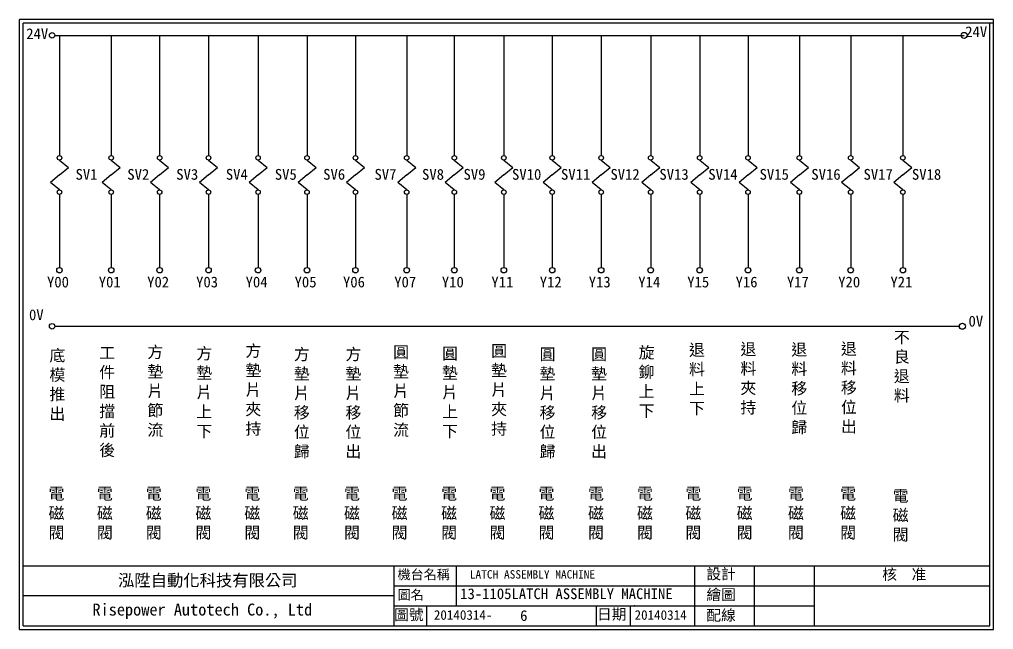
# Model space of a CAD drawing. Extents: x 134 to 2648, y -627 to 3.
# Drawn here: x 1961.3 to 2287, y -399.2 to -195.2 of the extents above; entities that cross this region are included whole.
import ezdxf

# ---------------------------------------------------------------- set-up
doc = ezdxf.new("R2010")
doc.units = 0
doc.layers.get('0').update_dxf_attribs({"linetype": 'CONTINUOUS'})
for name, color, linetype in [('圖框層', 7, 'CONTINUOUS'), ('文字層', 4, 'CONTINUOUS'), ('標尺寸層', 3, 'CONTINUOUS')]:
    doc.layers.add(name, color=color, linetype=linetype)
doc.styles.add('CNS', font='romanc.shx', dxfattribs={"bigfont": 'chineset.shx'})
doc.styles.add('STSL', font='kaiu.ttf')

# ---------------------------------------------------------------- blocks, each defined once
blk = doc.blocks.new('門把組立機圖框')
at = {"layer": '圖框層', "color": 7}
for p, q in [((325.62, 0), (0, 0)), ((0, -203.97), (0, 0)), ((325.62, -203.97), (325.62, 0)), ((325.62, -1.25), (1.25, -1.25)), ((1.25, -202.72), (1.25, -1.25)), ((324.37, -202.72), (324.37, -1.25)), ((1.25, -182.72), (111.73, -182.72)), ((111.73, -182.72), (324.37, -182.72)), ((125.28, -202.72), (125.28, -182.72)), ((225.75, -202.72), (225.75, -182.72)), ((245.75, -202.72), (245.75, -182.72)), ((265.75, -202.72), (265.75, -182.72)), ((125.28, -189.39), (324.37, -189.39)), ((125.28, -196.05), (265.75, -196.05)), ((136.15, -202.72), (136.15, -195.97)), ((0, -203.97), (325.62, -203.97)), ((1.25, -202.72), (324.37, -202.72))]:
    blk.add_line(p, q, dxfattribs=at)
at = {"layer": '圖框層', "color": 4}
blk.add_point((205.54, -196.05), dxfattribs=at)
at = {"layer": '標尺寸層', "color": 7}
for p, q in [((146.05, -196.05), (146.05, -182.72)), ((125.28, -192.72), (1.25, -192.72)), ((192.94, -202.72), (192.94, -196.05)), ((204.21, -202.72), (204.21, -196.05))]:
    blk.add_line(p, q, dxfattribs=at)
at = {"insert": (147.33, -190.21), "char_height": 3.6, "width": 80.5001, "attachment_point": 1, "style": 'CNS'}
blk.add_mtext('{\\fDFKai-SB|b0|i0|c136|p65;\\C4;13-1105LATCH ASSEMBLY MACHINE}', dxfattribs=at)
at = {"layer": '圖框層', "color": 4, "style": 'STSL'}
for s, height, p in [('泓陞自動化科技有限公司', 4, (32.94, -189.53)), ('LATCH ASSEMBLY MACHINE', 2.8, (150.53, -186.93)), ('設計', 3.6, (229.63, -187.18)), ('核  准', 3.6, (288.42, -187.32)), ('繪圖', 3.6, (229.63, -194.09)), ('Risepower Autotech Co., Ltd', 4, (24.38, -199.3)), ('圖號', 3.6, (125.28, -200.81)), ('20140314-', 3.2, (138.52, -200.71)), ('日期', 3.6, (193.07, -200.64)), ('配線', 3.6, (229.63, -201))]:
    blk.add_text(s, height=height, dxfattribs=at).set_placement(p)
at = {"layer": '文字層', "color": 4, "style": 'STSL'}
for s, p in [('機台名稱', (126.4, -187.16)), ('圖名', (126.4, -193.96)), ('20140314', (205.62, -200.72))]:
    blk.add_text(s, height=3.2, dxfattribs=at).set_placement(p)

msp = doc.modelspace()

# ---------------------------------------------------------------- linework, layer by layer
for centre in [(2277.13, -200.5), (2276.54, -297.76)]:
    msp.add_circle(centre, 1)
at = {"layer": '標尺寸層', "color": 7}
for p, q in [((1973.17, -200.5), (2277.13, -200.5)), ((1974.7, -200.5), (1974.7, -240.69)), ((1992, -200.5), (1992, -240.69)), ((2008.18, -200.5), (2008.18, -240.69)), ((2024.54, -200.5), (2024.54, -240.69)), ((2041.1, -200.5), (2041.1, -240.69)), ((2057.47, -200.5), (2057.47, -240.69)), ((2073.65, -200.5), (2073.65, -240.69)), ((2090.79, -200.5), (2090.79, -240.69)), ((2106.7, -200.5), (2106.7, -240.69)), ((2123.26, -200.5), (2123.26, -240.69)), ((2139.43, -200.5), (2139.43, -240.69)), ((2155.8, -200.5), (2155.8, -240.69)), ((2172.36, -200.5), (2172.36, -240.69)), ((2188.73, -200.5), (2188.73, -240.69)), ((2204.9, -200.5), (2204.9, -240.69)), ((2222.04, -200.5), (2222.04, -240.69)), ((2239.2, -200.5), (2239.2, -240.69)), ((2256.66, -200.5), (2256.66, -240.69)), ((1974.7, -242.19), (1977.7, -244.68)), ((1992, -242.19), (1995, -244.68)), ((2008.18, -242.19), (2011.18, -244.68)), ((2024.54, -242.19), (2027.55, -244.68)), ((2041.1, -242.19), (2044.11, -244.68)), ((2057.47, -242.19), (2060.48, -244.68)), ((2073.65, -242.19), (2076.65, -244.68)), ((2090.79, -242.19), (2093.79, -244.68)), ((2106.7, -242.19), (2109.7, -244.68)), ((2123.26, -242.19), (2126.26, -244.68)), ((2139.43, -242.19), (2142.44, -244.68)), ((2155.8, -242.19), (2158.8, -244.68)), ((2172.36, -242.19), (2175.36, -244.68)), ((2188.73, -242.19), (2191.73, -244.68)), ((2204.9, -242.19), (2207.91, -244.68)), ((2222.04, -242.19), (2225.05, -244.68)), ((2239.2, -242.19), (2242.2, -244.68)), ((2256.66, -242.19), (2259.66, -244.68)), ((1974.7, -247.17), (1971.69, -249.66)), ((1974.7, -247.17), (1977.7, -244.68)), ((1992, -247.17), (1989, -249.66)), ((1992, -247.17), (1995, -244.68)), ((2008.18, -247.17), (2005.17, -249.66)), ((2008.18, -247.17), (2011.18, -244.68)), ((2024.54, -247.17), (2021.54, -249.66)), ((2024.54, -247.17), (2027.55, -244.68)), ((2041.1, -247.17), (2038.1, -249.66)), ((2041.1, -247.17), (2044.11, -244.68)), ((2057.47, -247.17), (2054.47, -249.66)), ((2057.47, -247.17), (2060.48, -244.68)), ((2073.65, -247.17), (2070.64, -249.66)), ((2073.65, -247.17), (2076.65, -244.68)), ((2090.79, -247.17), (2087.78, -249.66)), ((2090.79, -247.17), (2093.79, -244.68)), ((2106.7, -247.17), (2103.69, -249.66)), ((2106.7, -247.17), (2109.7, -244.68)), ((2123.26, -247.17), (2120.25, -249.66)), ((2123.26, -247.17), (2126.26, -244.68)), ((2139.43, -247.17), (2136.43, -249.66)), ((2139.43, -247.17), (2142.44, -244.68)), ((2155.8, -247.17), (2152.8, -249.66)), ((2155.8, -247.17), (2158.8, -244.68)), ((2172.36, -247.17), (2169.36, -249.66)), ((2172.36, -247.17), (2175.36, -244.68)), ((2188.73, -247.17), (2185.73, -249.66)), ((2188.73, -247.17), (2191.73, -244.68)), ((2204.9, -247.17), (2201.9, -249.66)), ((2204.9, -247.17), (2207.91, -244.68)), ((2222.04, -247.17), (2219.04, -249.66)), ((2222.04, -247.17), (2225.05, -244.68)), ((2239.2, -247.17), (2236.19, -249.66)), ((2239.2, -247.17), (2242.2, -244.68)), ((2256.66, -247.17), (2253.65, -249.66)), ((2256.66, -247.17), (2259.66, -244.68)), ((1974.7, -252.15), (1971.69, -249.66)), ((1992, -252.15), (1989, -249.66)), ((2008.18, -252.15), (2005.17, -249.66)), ((2024.54, -252.15), (2021.54, -249.66)), ((2041.1, -252.15), (2038.1, -249.66)), ((2057.47, -252.15), (2054.47, -249.66)), ((2073.65, -252.15), (2070.64, -249.66)), ((2090.79, -252.15), (2087.78, -249.66)), ((2106.7, -252.15), (2103.69, -249.66)), ((2123.26, -252.15), (2120.25, -249.66)), ((2139.43, -252.15), (2136.43, -249.66)), ((2155.8, -252.15), (2152.8, -249.66)), ((2172.36, -252.15), (2169.36, -249.66)), ((2188.73, -252.15), (2185.73, -249.66)), ((2204.9, -252.15), (2201.9, -249.66)), ((2222.04, -252.15), (2219.04, -249.66)), ((2239.2, -252.15), (2236.19, -249.66)), ((2256.66, -252.15), (2253.65, -249.66)), ((1974.7, -253.65), (1974.7, -278.1)), ((1992, -253.65), (1992, -278.1)), ((2008.18, -253.65), (2008.18, -278.1)), ((2024.54, -253.65), (2024.54, -278.1)), ((2041.1, -253.65), (2041.1, -278.1)), ((2057.47, -253.65), (2057.47, -278.1)), ((2073.65, -253.65), (2073.65, -278.1)), ((2090.79, -253.65), (2090.79, -278.1)), ((2106.7, -253.65), (2106.7, -278.1)), ((2123.26, -253.65), (2123.26, -278.1)), ((2139.43, -253.65), (2139.43, -278.1)), ((2155.8, -253.65), (2155.8, -278.1)), ((2172.36, -253.65), (2172.36, -278.1)), ((2188.73, -253.65), (2188.73, -278.1)), ((2204.9, -253.65), (2204.9, -278.1)), ((2222.04, -253.65), (2222.04, -278.1)), ((2239.2, -253.65), (2239.2, -278.1)), ((2256.66, -253.65), (2256.66, -278.1)), ((1973.38, -297.76), (2275.54, -297.76))]:
    msp.add_line(p, q, dxfattribs=at)
for centre, radius in [((1972.25, -200.5), 0.92), ((1974.7, -241.44), 0.751), ((1992, -241.44), 0.751), ((2008.18, -241.44), 0.751), ((2024.54, -241.44), 0.751), ((2041.1, -241.44), 0.751), ((2057.47, -241.44), 0.751), ((2073.65, -241.44), 0.751), ((2090.79, -241.44), 0.751), ((2106.7, -241.44), 0.751), ((2123.26, -241.44), 0.751), ((2139.43, -241.44), 0.751), ((2155.8, -241.44), 0.751), ((2172.36, -241.44), 0.751), ((2188.73, -241.44), 0.751), ((2204.9, -241.44), 0.751), ((2222.04, -241.44), 0.751), ((2239.2, -241.44), 0.751), ((2256.66, -241.44), 0.751), ((1974.7, -252.9), 0.751), ((1992, -252.9), 0.751), ((2008.18, -252.9), 0.751), ((2024.54, -252.9), 0.751), ((2041.1, -252.9), 0.751), ((2057.47, -252.9), 0.751), ((2073.65, -252.9), 0.751), ((2090.79, -252.9), 0.751), ((2106.7, -252.9), 0.751), ((2123.26, -252.9), 0.751), ((2139.43, -252.9), 0.751), ((2155.8, -252.9), 0.751), ((2172.36, -252.9), 0.751), ((2188.73, -252.9), 0.751), ((2204.9, -252.9), 0.751), ((2222.04, -252.9), 0.751), ((2239.2, -252.9), 0.751), ((2256.66, -252.9), 0.751), ((1974.7, -279.02), 0.92), ((1992, -279.02), 0.92), ((2008.18, -279.02), 0.92), ((2024.54, -279.02), 0.92), ((2041.1, -279.02), 0.92), ((2057.47, -279.02), 0.92), ((2073.65, -279.02), 0.92), ((2090.79, -279.02), 0.92), ((2106.7, -279.02), 0.92), ((2123.26, -279.02), 0.92), ((2139.43, -279.02), 0.92), ((2155.8, -279.02), 0.92), ((2172.36, -279.02), 0.92), ((2188.73, -279.02), 0.92), ((2204.9, -279.02), 0.92), ((2222.04, -279.02), 0.92), ((2239.2, -279.02), 0.92), ((2256.66, -279.02), 0.92), ((1972.25, -297.76), 0.92)]:
    msp.add_circle(centre, radius, dxfattribs=at)

# ---------------------------------------------------------------- block references
at = {"color": 7}
msp.add_blockref('門把組立機圖框', (1961.34, -195.18), dxfattribs=at)

# ---------------------------------------------------------------- texts
at = {"insert": (2128.71, -392.69), "char_height": 3.6, "width": 7.3862, "attachment_point": 1, "style": 'CNS'}
msp.add_mtext('{\\fDFKai-SB|b0|i0|c136|p65;\\C4;6}', dxfattribs=at)
at = {"layer": '圖框層', "color": 4, "style": 'STSL'}
for s, p in [('24V', (1963.59, -201.75)), ('24V', (2277.5, -201.09)), ('SV1', (1980.08, -248.77)), ('SV2', (1997.39, -248.77)), ('SV3', (2013.75, -248.77)), ('SV4', (2030.32, -248.77)), ('SV5', (2046.68, -248.77)), ('SV6', (2062.86, -248.77)), ('SV7', (2080, -248.77)), ('SV8', (2095.91, -248.77)), ('SV9', (2109.77, -248.77)), ('SV10', (2125.99, -248.77)), ('SV11', (2142.36, -248.77)), ('SV12', (2158.88, -248.77)), ('SV13', (2175.25, -248.77)), ('SV14', (2191.61, -248.77)), ('SV15', (2208.75, -248.77)), ('SV16', (2226.05, -248.77)), ('SV17', (2243.5, -248.77)), ('SV18', (2259.68, -248.77)), ('Y00', (1970.53, -284.76)), ('Y01', (1987.83, -284.76)), ('Y02', (2004.01, -284.76)), ('Y03', (2020.37, -284.76)), ('Y04', (2036.93, -284.76)), ('Y05', (2053.3, -284.76)), ('Y06', (2069.48, -284.76)), ('Y07', (2086.62, -284.76)), ('Y10', (2102.53, -284.76)), ('Y11', (2119.09, -284.76)), ('Y12', (2135.26, -284.76)), ('Y13', (2151.63, -284.76)), ('Y14', (2168.19, -284.76)), ('Y15', (2184.56, -284.76)), ('Y16', (2200.73, -284.76)), ('Y17', (2217.87, -284.76)), ('Y20', (2235.03, -284.76)), ('Y21', (2252.49, -284.76)), ('0V', (1964.52, -295.72)), ('0V', (2278.6, -297.85))]:
    msp.add_text(s, height=3.6, dxfattribs=at).set_placement(p)
at = {"layer": '標尺寸層', "color": 7, "char_height": 3.9, "attachment_point": 5, "style": 'CNS'}
for s, insert, width in [('{\\fDFKai-SB|b0|i0|c136|p65;不良退料}', (2256.3, -311.42), 4.478), ('{\\fDFKai-SB|b0|i0|c136|p65;退料移位出}', (2238.6, -318.5), 4.478), ('{\\fDFKai-SB|b0|i0|c136|p65;底模推出}', (1974, -317.48), 8.6627), ('{\\fDFKai-SB|b0|i0|c136|p65;工件阻擋前後}', (1990.67, -323.11), 8.6627), ('{\\fDFKai-SB|b0|i0|c136|p65;方墊片節流}', (2006.75, -319.6), 4.478), ('{\\fDFKai-SB|b0|i0|c136|p65;方墊片上下}', (2023.11, -320.06), 4.478), ('{\\fDFKai-SB|b0|i0|c136|p65;方墊片夾持}', (2039.52, -319.22), 4.478), ('{\\fDFKai-SB|b0|i0|c136|p65;方墊片移位歸}', (2055.72, -323.58), 4.478), ('{\\fDFKai-SB|b0|i0|c136|p65;方墊片移位出}', (2072.96, -323.58), 4.478), ('{\\fDFKai-SB|b0|i0|c136|p65;圓墊片節流}', (2088.9, -319.6), 4.478), ('{\\fDFKai-SB|b0|i0|c136|p65;圓墊片上下}', (2105.26, -320.06), 4.478), ('{\\fDFKai-SB|b0|i0|c136|p65;圓墊片夾持}', (2121.67, -319.22), 4.478), ('{\\fDFKai-SB|b0|i0|c136|p65;圓墊片移位歸}', (2137.87, -323.58), 4.478), ('{\\fDFKai-SB|b0|i0|c136|p65;圓墊片移位出}', (2155.11, -323.58), 4.478), ('{\\fDFKai-SB|b0|i0|c136|p65;旋鉚上下}', (2170.99, -316.5), 4.478), ('{\\fDFKai-SB|b0|i0|c136|p65;退料上下}', (2187.83, -315.63), 4.478), ('{\\fDFKai-SB|b0|i0|c136|p65;退料夾持}', (2205.01, -315.38), 4.478), ('{\\fDFKai-SB|b0|i0|c136|p65;退料移位歸}', (2222.02, -318.75), 4.478), ('{\\fDFKai-SB|b0|i0|c136|p65;電磁閥}', (1973.7, -360.45), 8.6627), ('{\\fDFKai-SB|b0|i0|c136|p65;電磁閥}', (1989.88, -360.45), 8.6627), ('{\\fDFKai-SB|b0|i0|c136|p65;電磁閥}', (2006.24, -360.45), 8.6627), ('{\\fDFKai-SB|b0|i0|c136|p65;電磁閥}', (2022.8, -360.45), 8.6627), ('{\\fDFKai-SB|b0|i0|c136|p65;電磁閥}', (2039.17, -360.45), 8.6627), ('{\\fDFKai-SB|b0|i0|c136|p65;電磁閥}', (2055.35, -360.45), 8.6627), ('{\\fDFKai-SB|b0|i0|c136|p65;電磁閥}', (2072.49, -360.45), 8.6627), ('{\\fDFKai-SB|b0|i0|c136|p65;電磁閥}', (2088.4, -360.45), 8.6627), ('{\\fDFKai-SB|b0|i0|c136|p65;電磁閥}', (2104.96, -360.45), 8.6627), ('{\\fDFKai-SB|b0|i0|c136|p65;電磁閥}', (2121.13, -360.45), 8.6627), ('{\\fDFKai-SB|b0|i0|c136|p65;電磁閥}', (2137.5, -360.45), 8.6627), ('{\\fDFKai-SB|b0|i0|c136|p65;電磁閥}', (2154.06, -360.45), 8.6627), ('{\\fDFKai-SB|b0|i0|c136|p65;電磁閥}', (2170.43, -360.45), 8.6627), ('{\\fDFKai-SB|b0|i0|c136|p65;電磁閥}', (2186.6, -360.45), 8.6627), ('{\\fDFKai-SB|b0|i0|c136|p65;電磁閥}', (2203.74, -360.45), 8.6627), ('{\\fDFKai-SB|b0|i0|c136|p65;電磁閥}', (2220.9, -360.45), 8.6627), ('{\\fDFKai-SB|b0|i0|c136|p65;電磁閥}', (2238.36, -360.45), 8.6627), ('{\\fDFKai-SB|b0|i0|c136|p65;電磁閥}', (2255.89, -361.15), 8.6627)]:
    msp.add_mtext(s, dxfattribs=dict(at, insert=insert, width=width))

doc.saveas('drawing.dxf')
